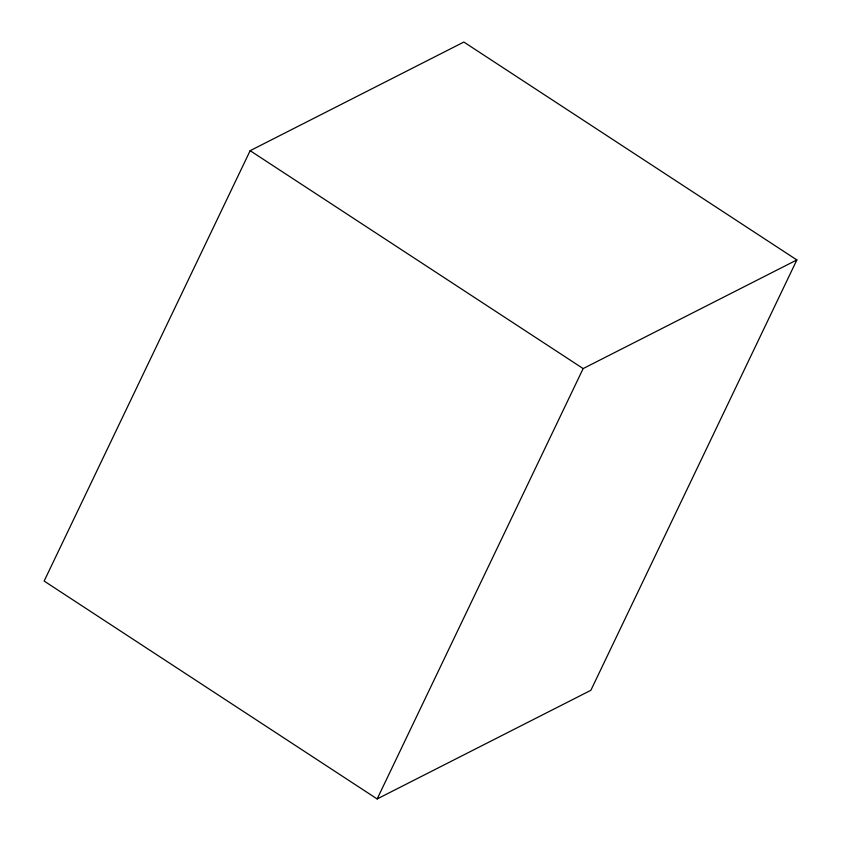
<?xml version="1.0" encoding="UTF-8"?>
<svg xmlns="http://www.w3.org/2000/svg" width="841" height="841" viewBox="0 0 841 841"><rect width="100%" height="100%" fill="white"/><g stroke="black" fill="none" stroke-linecap="round" stroke-linejoin="round"><path stroke-width="1.26" d="M250.145 150.686L44.142 581.057L377.146 798.95L590.855 690.314L796.858 259.943L463.854 42.05L250.145 150.686L583.149 368.579L796.858 259.943M377.146 798.95L583.149 368.579"/></g></svg>
